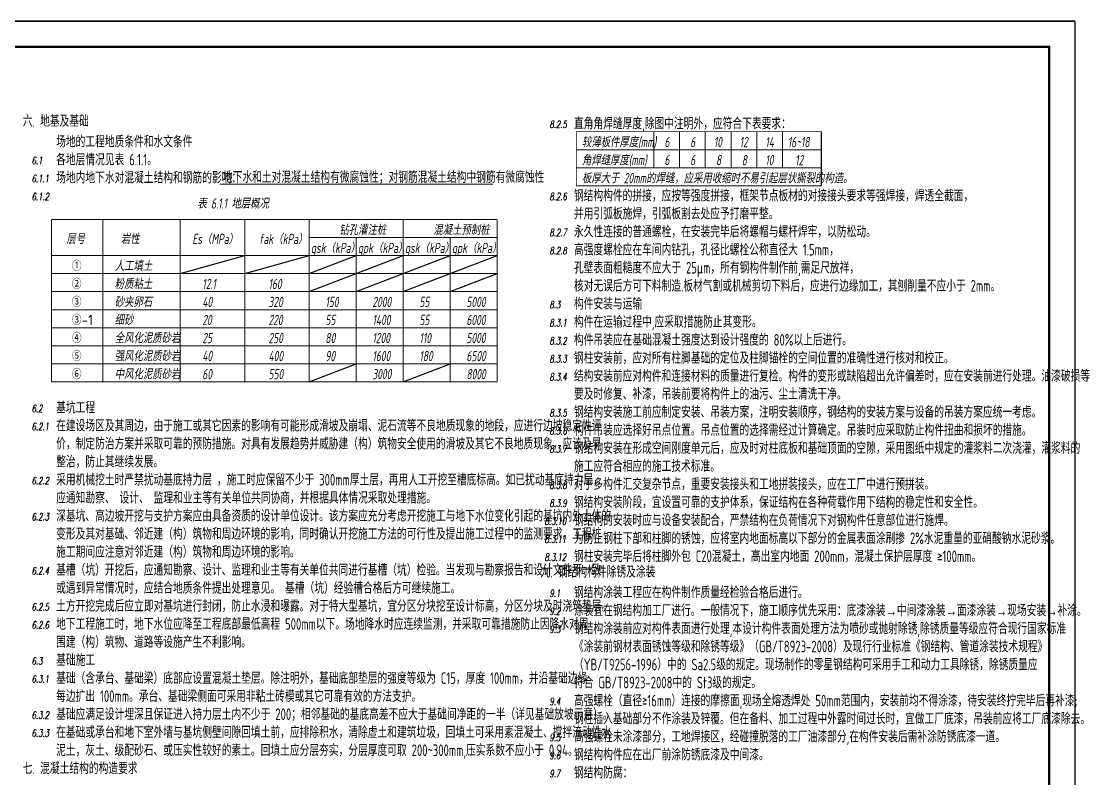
# Model space of a CAD drawing. Header units: millimetres. Extents: x 865974 to 875117, y 40174 to 44891.
# Drawn here: x 866406.4 to 866815.5, y 40473.4 to 40767.6 of the extents above; entities that cross this region are included whole.
import ezdxf

# ---------------------------------------------------------------- set-up
doc = ezdxf.new("R2010")
doc.units = ezdxf.units.MM
doc.header["$LTSCALE"] = 1000
doc.header["$MEASUREMENT"] = 0
doc.layers.add('SM001', color=7, linetype='Continuous', lineweight=15)
doc.layers.add('SM002', color=4, linetype='Continuous', lineweight=15)
doc.layers.add('标注', color=7, linetype='Continuous')
doc.styles.add('HZTXT', font='isocp.shx', dxfattribs={"bigfont": 'HZTXT.shx'})
doc.styles.add('SM001', font='tssdeng.shx', dxfattribs={"width": 0.7, "bigfont": 'tssdchn.shx'})
doc.styles.add('SM002', font='romand.shx')
doc.styles.get("Standard").update_dxf_attribs({"font": 'gbenor.shx', "bigfont": 'gbcbig.shx'})

msp = doc.modelspace()

# ---------------------------------------------------------------- linework, layer by layer
at = {"color": 0}
for p, q in [((866815.467, 40767.578), (865974.467, 40767.578)), ((865974.467, 40767.578), (866815.467, 40767.578)), ((866815.467, 40767.578), (866815.467, 40173.578))]:
    msp.add_line(p, q, dxfattribs=at)
msp.add_line((866716.964, 40724.614), (866716.964, 40703.614))
at = {"color": 0, "const_width": 1}
msp.add_lwpolyline([(866805.467, 40183.578), (865999.467, 40183.578), (865999.467, 40757.578), (866805.467, 40757.578)], close=True, dxfattribs=at)
at = {"layer": 'SM002'}
for p, q in [((866651.964, 40724.614), (866651.964, 40710.614)), ((866661.964, 40724.614), (866661.964, 40710.614)), ((866671.964, 40724.614), (866671.964, 40710.614)), ((866681.964, 40724.614), (866681.964, 40710.614)), ((866691.964, 40724.614), (866691.964, 40710.614)), ((866701.964, 40724.614), (866701.964, 40710.614)), ((866621.964, 40717.614), (866716.964, 40717.614)), ((866621.964, 40710.614), (866716.964, 40710.614)), ((866438.186, 40690.556), (866438.186, 40627.556)), ((866468.186, 40690.556), (866468.186, 40627.556)), ((866493.186, 40690.556), (866493.186, 40627.556)), ((866518.186, 40690.556), (866518.186, 40627.556)), ((866554.686, 40690.556), (866554.686, 40627.556)), ((866518.186, 40683.556), (866591.186, 40683.556)), ((866536.436, 40683.556), (866536.436, 40627.556)), ((866572.936, 40683.556), (866572.936, 40627.556)), ((866418.186, 40676.556), (866591.186, 40676.556)), ((866418.186, 40669.556), (866591.186, 40669.556)), ((866418.186, 40662.556), (866591.186, 40662.556)), ((866418.186, 40655.556), (866591.186, 40655.556)), ((866418.186, 40648.556), (866591.186, 40648.556)), ((866418.186, 40641.556), (866591.186, 40641.556)), ((866418.186, 40634.556), (866591.186, 40634.556)), ((866418.186, 40627.556), (866591.186, 40627.556))]:
    msp.add_line(p, q, dxfattribs=at)
at = {"layer": 'SM002', "const_width": 0.3}
msp.add_lwpolyline([(866621.964, 40703.614), (866716.964, 40703.614), (866716.964, 40724.614), (866621.964, 40724.614)], close=True, dxfattribs=at)
at = {"layer": 'SM002'}
msp.add_lwpolyline([(866483.565, 40704.247), (866589.552, 40704.247)], dxfattribs=at)
at = {"layer": 'SM002', "const_width": 0.3}
for points in [[(866418.186, 40690.556), (866591.186, 40690.556)], [(866418.186, 40627.556), (866418.186, 40690.556)], [(866591.186, 40690.556), (866591.186, 40627.556)], [(866418.186, 40627.556), (866591.186, 40627.556)], [(866591.186, 40627.556), (866418.186, 40627.556)], [(866418.186, 40627.556), (866591.186, 40627.556)]]:
    msp.add_lwpolyline(points, dxfattribs=at)
at = {"layer": '标注'}
for p, q in [((866468.186, 40669.556), (866493.186, 40676.556)), ((866493.186, 40669.556), (866518.186, 40676.556)), ((866518.186, 40669.556), (866536.436, 40676.556)), ((866536.436, 40669.556), (866554.686, 40676.556)), ((866554.686, 40669.556), (866572.936, 40676.556)), ((866572.936, 40669.556), (866591.186, 40676.556)), ((866518.186, 40662.556), (866536.436, 40669.556)), ((866536.436, 40662.556), (866554.686, 40669.556)), ((866554.686, 40662.556), (866572.936, 40669.556)), ((866572.936, 40662.556), (866591.186, 40669.556)), ((866518.186, 40627.556), (866536.436, 40634.556)), ((866554.686, 40627.556), (866572.936, 40634.556))]:
    msp.add_line(p, q, dxfattribs=at)

# ---------------------------------------------------------------- texts
at = {"layer": 'SM001', "color": 2}
for s, style, width, p in [('六. 地基及基础', 'HZTXT', 0.8, (866407.001, 40726.547)), ('地下水和土对混凝土结构有微腐蚀性；对钢筋混凝土结构中钢筋有微腐蚀性', 'SM001', 0.7, (866484.749, 40704.752)), ('九. 钢结构构件除锈及涂装', 'HZTXT', 0.8, (866608, 40551.578)), ('七. 混凝土结构的构造要求', 'HZTXT', 0.8, (866407.001, 40475.287))]:
    msp.add_text(s, height=4.5, dxfattribs=dict(at, style=style, width=width)).set_placement(p)
at = {"layer": 'SM001', "color": 96, "style": 'SM002', "oblique": 10, "width": 0.7}
for s, p in [('8.2.5', (866611.5, 40726.078)), ('6.1', (866410.501, 40712.047)), ('6.1.1', (866410.501, 40705.047)), ('6.1.2', (866410.501, 40698.047)), ('8.2.6', (866611.5, 40698.078)), ('8.2.7', (866611.5, 40684.078)), ('8.2.8', (866611.5, 40677.078)), ('8.3', (866611.5, 40656.078)), ('8.3.1', (866611.5, 40649.078)), ('8.3.2', (866611.5, 40642.078)), ('8.3.3', (866611.5, 40635.078)), ('8.3.4', (866611.5, 40628.078)), ('6.2', (866410.501, 40615.787)), ('8.3.5', (866611.5, 40614.078)), ('6.2.1', (866410.501, 40608.787)), ('8.3.6', (866611.5, 40607.078)), ('8.3.7', (866611.5, 40600.078)), ('6.2.2', (866410.501, 40587.787)), ('8.3.8', (866611.5, 40586.078)), ('8.3.9', (866611.5, 40579.078)), ('6.2.3', (866410.501, 40573.787)), ('8.3.10', (866609.6, 40572.078)), ('8.3.11', (866609.6, 40565.078)), ('8.3.12', (866609.6, 40558.078)), ('6.2.4', (866410.501, 40552.787)), ('9.1', (866611.5, 40544.078)), ('6.2.5', (866410.501, 40538.787)), ('9.2', (866611.5, 40537.078)), ('6.2.6', (866410.501, 40531.787)), ('9.3', (866611.5, 40530.078)), ('6.3', (866410.501, 40517.787)), ('6.3.1', (866410.501, 40510.787)), ('9.4', (866611.5, 40502.078)), ('6.3.2', (866410.501, 40496.787)), ('6.3.3', (866410.501, 40489.787)), ('9.5', (866611.5, 40488.078)), ('9.6', (866611.5, 40481.078)), ('9.7', (866611.5, 40474.078))]:
    msp.add_text(s, height=2.8, dxfattribs=at).set_placement(p)
at = {"layer": 'SM001', "style": 'SM001', "width": 0.7}
for s, p in [('直角角焊缝厚度,除图中注明外，应符合下表要求：', (866621, 40725.578)), ('场地的工程地质条件和水文条件', (866420.001, 40718.547)), ('各地层情况见表 6.1.1。', (866420.001, 40711.547)), ('场地内地下水对混凝土结构和钢筋的影响：', (866420.001, 40704.547)), ('钢结构构件的拼接，应按等强度拼接，框架节点板材的对接接头要求等强焊接，焊透全截面，', (866621, 40697.578)), ('并用引弧板施焊，引弧板割去处应予打磨平整。', (866621, 40690.578)), ('永久性连接的普通螺栓，在安装完毕后将螺帽与螺杆焊牢，以防松动。', (866621, 40683.578)), ('高强度螺栓应在车间内钻孔，孔径比螺栓公称直径大 1.5mm，', (866621, 40676.578)), ('孔壁表面粗糙度不应大于 25μm，所有钢构件制作前,需足尺放祥，', (866621, 40669.578)), ('核对无误后方可下料制造.板材气割或机械剪切下料后，应进行边缘加工，其刨削量不应小于 2mm。', (866621, 40662.578)), ('构件安装与运输', (866621, 40655.578)), ('构件在运输过程中,应采取措施防止其变形。', (866621, 40648.578)), ('构件吊装应在基础混凝土强度达到设计强度的 80%%%以上后进行。', (866621, 40641.578)), ('钢柱安装前，应对所有柱脚基础的定位及柱脚锚栓的空间位置的准确性进行核对和校正。', (866621, 40634.578)), ('结构安装前应对构件和连接材料的质量进行复检。构件的变形或缺陷超出允许偏差时，应在安装前进行处理。油漆破损等', (866621, 40627.578)), ('要及时修复、补漆，吊装前要将构件上的油污、尘土清洗干净。', (866621, 40620.578)), ('基坑工程', (866420.001, 40615.287)), ('钢结构安装施工前应制定安装、吊装方案，注明安装顺序，钢结构的安装方案与设备的吊装方案应统一考虑。', (866621, 40613.578)), ('在建设场区及其周边，由于施工或其它因素的影响有可能形成滑坡及崩塌、泥石流等不良地质现象的地段，应进行边坡稳定性评', (866420.001, 40608.287)), ('构件吊装应选择好吊点位置。吊点位置的选择需经过计算确定。吊装时应采取防止构件扭曲和损坏的措施。', (866621, 40606.578)), ('价，制定防治方案并采取可靠的预防措施。对具有发展趋势并威胁建（构）筑物安全使用的滑坡及其它不良地质现象，应该及早', (866420.001, 40601.287)), ('钢结构安装在形成空间刚度单元后，应及时对柱底板和基础顶面的空隙，采用图纸中规定的灌浆料二次浇灌，灌浆料的', (866621, 40599.578)), ('整治，防止其继续发展。', (866420.001, 40594.287)), ('施工应符合相应的施工技术标准。', (866621, 40592.578)), ('采用机械挖土时严禁扰动基底持力层 ，施工时应保留不少于 300mm厚土层，再用人工开挖至槽底标高。如已扰动基底持力层， ', (866420.001, 40587.287)), ('对于多构件汇交复杂节点，重要安装接头和工地拼装接头，应在工厂中进行预拼装。', (866621, 40585.578)), ('应通知勘察、 设计、 监理和业主等有关单位共同协商，并根据具体情况采取处理措施。', (866420.001, 40580.287)), ('钢结构安装阶段，宜设置可靠的支护体系，保证结构在各种荷载作用下结构的稳定性和安全性。', (866621, 40578.578)), ('深基坑、高边坡开挖与支护方案应由具备资质的设计单位设计。该方案应充分考虑开挖施工与地下水位变化引起的基坑内外土体的', (866420.001, 40573.287)), ('钢结构的安装时应与设备安装配合，严禁结构在负荷情况下对钢构件任意部位进行施焊。', (866621, 40571.578)), ('变形及其对基础、邻近建（构）筑物和周边环境的影响，同时确认开挖施工方法的可行性及提出施工过程中的监测要求。工程桩', (866420.001, 40566.287)), ('为防止钢柱下部和柱脚的锈蚀，应将室内地面标高以下部分的金属表面涂刷掺 2%%%水泥重量的亚硝酸钠水泥砂浆。', (866621, 40564.578)), ('施工期间应注意对邻近建（构）筑物和周边环境的影响。', (866420.001, 40559.287)), ('钢柱安装完毕后将柱脚外包 C20混凝土，高出室内地面 200mm，混凝土保护层厚度 ≥100mm。', (866621, 40557.578)), ('基槽（坑）开挖后，应通知勘察、设计、监理和业主等有关单位共同进行基槽（坑）检验。当发现与勘察报告和设计文件不一致', (866420.001, 40552.287)), ('或遇到异常情况时，应结合地质条件提出处理意见。 基槽（坑）经验槽合格后方可继续施工。', (866420.001, 40545.287)), ('钢结构涂装工程应在构件制作质量经检验合格后进行。', (866621, 40543.578)), ('土方开挖完成后应立即对基坑进行封闭，防止水浸和曝露。对于特大型基坑，宜分区分块挖至设计标高，分区分块及时浇筑垫层。', (866420.001, 40538.287)), ('涂装宜在钢结构加工厂进行。一般情况下，施工顺序优先采用：底漆涂装→中间漆涂装→面漆涂装→现场安装→补涂。', (866621, 40536.578)), ('地下工程施工时，地下水位应降至工程底部最低高程 500mm以下。场地降水时应连续监测，并采取可靠措施防止因降水对周', (866420.001, 40531.287)), ('钢结构涂装前应对构件表面进行处理,本设计构件表面处理方法为喷砂或抛射除锈,除锈质量等级应符合现行国家标准', (866621, 40529.578)), ('围建（构）筑物、道路等设施产生不利影响。', (866420.001, 40524.287)), ('《涂装前钢材表面锈蚀等级和除锈等级》（GB/T8923-2008）及现行行业标准《钢结构、管道涂装技术规程》', (866621, 40522.578)), ('基础施工', (866420.001, 40517.287)), ('（YB/T9256-1996）中的 Sa2.5级的规定。现场制作的零星钢结构可采用手工和动力工具除锈，除锈质量应', (866621, 40515.578)), ('基础（含承台、基础梁）底部应设置混凝土垫层。除注明外，基础底部垫层的强度等级为 C15，厚度 100mm，并沿基础边缘', (866420.001, 40510.287)), ('符合 GB/T8923-2008中的 St3级的规定。', (866621, 40508.578)), ('每边扩出 100mm。承台、基础梁侧面可采用非粘土砖模或其它可靠有效的方法支护。', (866420.001, 40503.287)), ('高强螺栓（直径≥16mm）连接的摩擦面,现场全熔透焊处 50mm范围内，安装前均不得涂漆，待安装终拧完毕后再补漆;', (866621, 40501.578)), ('基础应满足设计埋深且保证进入持力层土内不少于 200；相邻基础的基底高差不应大于基础间净距的一半（详见基础放坡示意）。', (866420.001, 40496.287)), ('钢柱插入基础部分不作涂装及锌覆。但在备料、加工过程中外露时间过长时，宜做工厂底漆，吊装前应将工厂底漆除去。', (866621, 40494.578)), ('在基础或承台和地下室外墙与基坑侧壁间隙回填土前，应排除积水，清除虚土和建筑垃圾，回填土可采用素混凝土、搅拌流动性水', (866420.001, 40489.287)), ('高强螺栓未涂漆部分，工地焊接区，经碰撞脱落的工厂油漆部分,在构件安装后需补涂防锈底漆一道。', (866621, 40487.578)), ('泥土，灰土、级配砂石、或压实性较好的素土。回填土应分层夯实，分层厚度可取 200~300mm,压实系数不应小于 0.94。', (866420.001, 40482.287)), ('钢结构构件应在出厂前涂防锈底漆及中间漆。', (866621, 40480.578)), ('钢结构防腐：', (866621, 40473.578))]:
    msp.add_text(s, height=4.5, dxfattribs=at).set_placement(p)
at = {"layer": 'SM001', "style": 'SM001', "oblique": 10}
for s, height, width, p in [('较薄板件厚度(mm)', 4, 0.7, (866624.086, 40718.614)), ('6', 4, 0.7, (866656.126, 40718.614)), ('6', 4, 0.7, (866666.126, 40718.614)), ('10', 4, 0.7, (866675.284, 40718.614)), ('12', 4, 0.7, (866685.284, 40718.614)), ('14', 4, 0.7, (866695.284, 40718.614)), ('16~18', 4, 0.7, (866703.994, 40718.614)), ('角焊缝厚度(mm)', 4, 0.7, (866624.086, 40711.614)), ('6', 4, 0.7, (866656.126, 40711.614)), ('6', 4, 0.7, (866666.126, 40711.614)), ('8', 4, 0.7, (866676.126, 40711.614)), ('8', 4, 0.7, (866686.126, 40711.614)), ('10', 4, 0.7, (866695.284, 40711.614)), ('12', 4, 0.7, (866706.855, 40711.614)), ('板厚大于 20mm的焊缝，应采用收缩时不易引起层状撕裂的构造。', 4, 0.7, (866624.086, 40704.614)), ('表 6.1.1 地层概况', 4, 0.7, (866474.802, 40694.787)), ('钻孔灌注桩', 3.9392, 0.710799, (866529.881, 40684.556)), ('混凝土预制桩', 3.9392, 0.710799, (866566.381, 40684.556)), ('层号', 3.9392, 0.710799, (866423.946, 40681.056)), ('岩性', 3.9392, 0.710799, (866445.096, 40681.056)), ('Es（MPa）', 3.9392, 0.710799, (866472.893, 40681.056)), ('f\x8eak\x8f（kPa）', 3.9392, 0.710799, (866498.749, 40681.056)), ('qsk（kPa）', 3.9392, 0.710799, (866518.89, 40677.556)), ('qpk（kPa）', 3.9392, 0.710799, (866537.14, 40677.556)), ('qsk（kPa）', 3.9392, 0.710799, (866555.39, 40677.556)), ('qpk（kPa）', 3.9392, 0.710799, (866573.64, 40677.556))]:
    msp.add_text(s, height=height, dxfattribs=dict(at, width=width)).set_placement(p)
at = {"layer": 'SM001', "color": 2, "width": 1.1}
for s, p in [('①', (866426.121, 40670.556)), ('②', (866426.121, 40663.556)), ('③', (866426.121, 40656.556)), ('③-1', (866426.121, 40649.556)), ('④', (866426.121, 40642.556)), ('⑤', (866426.121, 40635.556)), ('⑥', (866426.121, 40628.556))]:
    msp.add_text(s, height=4, dxfattribs=at).set_placement(p)
at = {"layer": 'SM001', "color": 2, "style": 'SM001', "oblique": 10, "width": 0.7}
for s, p in [('人工填土', (866442.705, 40670.556)), ('粉质粘土', (866442.705, 40663.556)), ('12.1', (866476.725, 40663.556)), ('160', (866502.423, 40663.556)), ('砂夹卵石', (866442.705, 40656.556)), ('40', (866476.725, 40656.556)), ('320', (866502.423, 40656.556)), ('150', (866524.5, 40656.556)), ('2000', (866542.75, 40656.556)), ('55', (866561, 40656.556)), ('5000', (866579.25, 40656.556)), ('细砂', (866442.705, 40649.556)), ('20', (866476.725, 40649.556)), ('220', (866502.423, 40649.556)), ('55', (866524.5, 40649.556)), ('1400', (866542.75, 40649.556)), ('55', (866561, 40649.556)), ('6000', (866579.25, 40649.556)), ('全风化泥质砂岩', (866442.705, 40642.556)), ('25', (866476.725, 40642.556)), ('250', (866502.423, 40642.556)), ('80', (866524.5, 40642.556)), ('1200', (866542.75, 40642.556)), ('110', (866561, 40642.556)), ('5000', (866579.25, 40642.556)), ('强风化泥质砂岩', (866442.705, 40635.556)), ('40', (866476.725, 40635.556)), ('400', (866502.423, 40635.556)), ('90', (866524.5, 40635.556)), ('1600', (866542.75, 40635.556)), ('180', (866561, 40635.556)), ('6500', (866579.25, 40635.556)), ('中风化泥质砂岩', (866442.705, 40628.556)), ('60', (866476.725, 40628.556)), ('550', (866502.423, 40628.556)), ('3000', (866542.75, 40628.556)), ('8000', (866579.25, 40628.556))]:
    msp.add_text(s, height=4, dxfattribs=at).set_placement(p)

doc.saveas('drawing.dxf')
